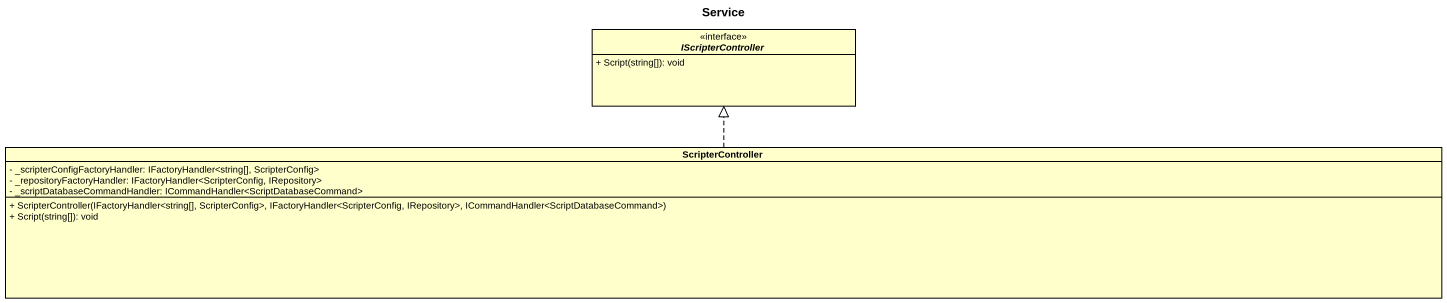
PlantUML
@startuml
title Service
hide circle
hide empty members
skinparam classAttributeIconSize 0
interface IScripterController <<interface>> {
  + Script(string[]): void
}
class ScripterController {
  - _scripterConfigFactoryHandler: IFactoryHandler<string[], ScripterConfig>
  - _repositoryFactoryHandler: IFactoryHandler<ScripterConfig, IRepository>
  - _scriptDatabaseCommandHandler: ICommandHandler<ScriptDatabaseCommand>
  + ScripterController(IFactoryHandler<string[], ScripterConfig>, IFactoryHandler<ScripterConfig, IRepository>, ICommandHandler<ScriptDatabaseCommand>)
  + Script(string[]): void
}
ScripterController .up.|> IScripterController
@enduml
